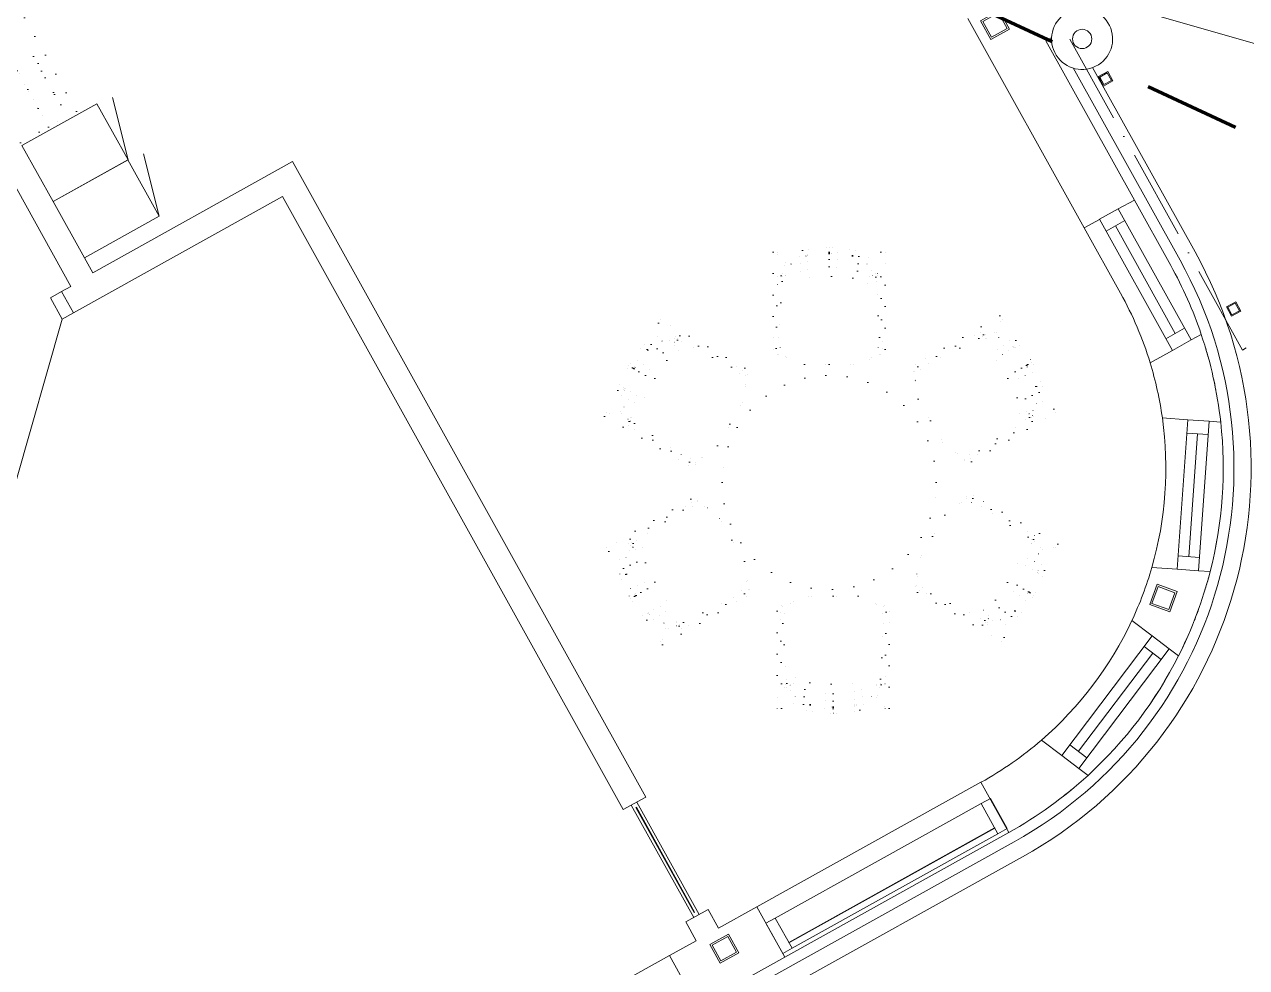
# Model space of a CAD drawing. Header units: millimetres. Extents: x -106764 to 80178, y -104573 to 57950.
# Drawn here: x -55281 to -49574, y -35946 to -31542 of the extents above; entities that cross this region are included whole.
import ezdxf

# ---------------------------------------------------------------- set-up
doc = ezdxf.new("R2010")
doc.units = ezdxf.units.MM
doc.header["$LTSCALE"] = 100
for name, pattern in [('1 Prickad', [1, 0, -1]), ('3 Punktstreckad', [6.2, 4.2, -1, 0, -1]), ('Brand EI 60', [10.5, 4.5, -3, 0, -3])]:
    doc.linetypes.add(name, pattern=pattern)
for name, color, linetype, lineweight in [('A-13G---EDN', 1, 'Continuous', 9), ('A-27C---E-N', 7, 'Continuous', 18), ('A-27C---EJN', 1, 'Continuous', 9), ('A-27D---E-N', 7, 'Continuous', 9), ('A-42D--BE-N', 1, 'Continuous', 9), ('A-42D--CE-E', 1, 'Continuous', 13), ('A-42D--CE-N', 1, 'Continuous', 9), ('A-42D--FE-N', 1, 'Continuous', 9), ('A-42E---E-N', 7, 'Continuous', 9), ('A-43----', 1, '3 Punktstreckad', 13), ('A-43CB--E-N', 3, 'Continuous', 18), ('A-46B--BE-N', 1, 'Continuous', 9), ('A-46B--CE-N', 1, '1 Prickad', 9), ('A-5-----E-N', 1, 'Continuous', 9), ('A-B-B-EI-60', 6, 'Brand EI 60', 100)]:
    doc.layers.add(name, color=color, linetype=linetype, lineweight=lineweight)

# ---------------------------------------------------------------- blocks, each defined once
blk = doc.blocks.new('Parytterdörr m fönster-rektangulärt_ABAKO - DD1310 bef-3217942-A-40_P0010')
at = {"layer": 'A-42D--CE-E'}
for p, q in [((-807.6, -134), (-178.3, -763.3)), ((382.4, -134), (170.2, -346.1))]:
    blk.add_line(p, q, dxfattribs=at)
for centre, radius, start, end in [((-807.6, -134), 890, 315, 360), ((382.4, -134), 300, 180, 225)]:
    blk.add_arc(centre, radius, start, end, dxfattribs=at)
at = {"layer": 'A-42D--CE-N'}
for p, q in [((-807.6, -34), (-867.6, -34)), ((-807.6, -134), (-807.6, -34)), ((382.4, -134), (382.4, -34)), ((382.4, -34), (442.4, -34)), ((7.4, -104), (-732.6, -104)), ((157.4, -104), (307.4, -104)), ((-807.6, -134), (-867.6, -134)), ((382.4, -134), (442.4, -134))]:
    blk.add_line(p, q, dxfattribs=at)
blk = doc.blocks.new('Pelare - Stål - VKR - VKR 100x100x8_0-3446802-A-40_P0010')
at = {"layer": 'A-27D---E-N'}
for p, q in [((50, 50), (-50, 50)), ((-50, 50), (-50, -50)), ((-42, -42), (-42, 42)), ((-42, 42), (42, 42)), ((42, 42), (42, -42)), ((50, -50), (50, 50)), ((-50, -50), (50, -50)), ((42, -42), (-42, -42))]:
    blk.add_line(p, q, dxfattribs=at)
blk = doc.blocks.new('Stuprör-enkelt rakt m uppsamlare - SR-8866052-A-40_P0010')
at = {"layer": 'A-5-----E-N'}
blk.add_circle((0, 75), 45, dxfattribs=at)
for start, end in [(360, 180), (180, 360)]:
    blk.add_arc((0, 75), 142.5, start, end, dxfattribs=at)
blk = doc.blocks.new('System Panel - 4150 GLAS - Säkerhetsglas _SG_-8082609-A-40_P0010')
at = {"layer": 'A-42D--FE-N'}
for p, q in [((-550, -49), (550, -49)), ((-550, -51), (-550, -49)), ((550, -51), (-550, -51)), ((550, -51), (550, -49))]:
    blk.add_line(p, q, dxfattribs=at)
blk = doc.blocks.new('Rectangular Mullion - 4150 STOMPROFIL-8049090-A-40_P0010')
at = {"layer": 'A-42D--FE-N'}
for p, q in [((-50813.3, -35180.6), (-51774.7, -35715)), ((-50735, -35321.3), (-51696.5, -35855.8))]:
    blk.add_line(p, q, dxfattribs=at)
blk = doc.blocks.new('Rectangular Mullion - 4150 STOMPROFIL-8049092-A-40_P0010')
at = {"layer": 'A-42D--FE-N'}
for p, q in [((0, 80.5), (-50, 80.5)), ((-50, 80.5), (-50, -80.5)), ((0, 80.5), (0, -80.5)), ((-50, -80.5), (0, -80.5))]:
    blk.add_line(p, q, dxfattribs=at)
blk = doc.blocks.new('Rectangular Mullion - 4150 STOMPROFIL-8049093-A-40_P0010')
at = {"layer": 'A-42D--FE-N'}
for p, q in [((0, 80.5), (-50, 80.5)), ((-50, 80.5), (-50, -80.5)), ((0, 80.5), (0, -80.5)), ((-50, -80.5), (0, -80.5))]:
    blk.add_line(p, q, dxfattribs=at)
blk = doc.blocks.new('Fönster_1-luft-fast_ABAKO - 700x2000-Nytt fasadparti-4255662-A-40_P0010')
at = {"layer": 'A-42D--BE-N'}
for p, q in [((-350, 80), (-350, -20)), ((350, 80), (-350, 80)), ((-287.5, -20), (-287.5, 80)), ((287.5, 80), (287.5, -20)), ((350, 80), (350, -20)), ((287.5, 30), (-287.5, 30)), ((-350, -20), (350, -20))]:
    blk.add_line(p, q, dxfattribs=at)
blk = doc.blocks.new('Scand bef sockel - Scand bef sockel-4258824-A-40_P0010')
at = {"layer": 'A-42E---E-N'}
for p, q in [((-49884.6, -32643.2), (-50383.5, -31745.7)), ((-50293.2, -31743.5), (-49814.7, -32604.4)), ((-50098.1, -32362.2), (-49928.3, -32667.5)), ((-50684.1, -35315.3), (-51730.7, -35897.1)), ((-57689.4, -39266.8), (-50659.8, -35359)), ((-50620.9, -35428.9), (-57594.3, -39305.4))]:
    blk.add_line(p, q, dxfattribs=at)
for radius, start, end in [(1997, 299.0697, 29.0697), (2077, 299.0697, 29.0697), (1947, 18.6873, 29.0697), (1947, 15.0991, 16.8837), (1947, 10.7755, 12.4122), (1947, 6.4542, 7.6597), (1947, 345.6088, 6.3291), (1947, 342.9151, 344.7915), (1947, 338.5593, 340.4541), (1947, 334.2157, 336.1087), (1947, 312.5119, 333.2319), (1947, 308.0697, 309.8468)]:
    blk.add_arc((-51630, -33613.5), radius, start, end, dxfattribs=at)
blk = doc.blocks.new('Table-LAMMHULTS-FUNK-Circular - d1000-5099468-A-40_P0010')
at = {"layer": 'A-46B--CE-N'}
for start, end in [(360, 180), (180, 360)]:
    blk.add_arc((0, 0), 500, start, end, dxfattribs=at)
blk = doc.blocks.new('Seating-LAMMHULTS-GRADE-Sledbased - Kulör 1-6381814-A-40_P0010')
at = {"layer": 'A-46B--CE-N'}
for p, q in [((-261.5, 308.2), (-261.5, -146.4)), ((-224, 197.7), (-241.5, 308.2)), ((-97, 321.1), (-124.6, 315.3)), ((0, 329.8), (-14.3, 329.8)), ((14.3, 329.8), (0, 329.8)), ((124.6, 315.3), (97, 321.1)), ((108.8, 291.9), (108.7, 291.7)), ((108.8, 292), (108.8, 292.1)), ((108.8, 292.1), (108.8, 292)), ((241.5, 308.2), (224, 197.7)), ((261.5, -146.4), (261.5, 308.2)), ((-241.4, 192.6), (-251.3, 262.9)), ((241.4, 192.6), (251.3, 262.9)), ((-247.3, -142.3), (-241.4, 192.6)), ((-241.4, 192.6), (-219.8, 171)), ((-218.5, 192.2), (-224, 197.7)), ((-219.8, 171), (-218.5, 192.2)), ((-217.6, 207.2), (-218.5, 192.2)), ((224, 197.7), (217.5, 191.2)), ((219.8, 171), (217.5, 191.2)), ((219.8, 171), (241.4, 192.6)), ((241.4, 192.6), (247.3, -142.3)), ((-219.8, 171), (-235.4, -89.6)), ((235.4, -89.6), (219.8, 171)), ((-235.4, -89.6), (-247.3, -142.3)), ((-228.4, -137.7), (-235.4, -89.6)), ((228.4, -137.7), (235.4, -89.6)), ((247.3, -142.3), (235.4, -89.6)), ((-235.2, -167.6), (-228.4, -137.7)), ((228.4, -137.7), (235.2, -167.6)), ((-115.6, -216.8), (0, -216.8)), ((0, -216.8), (115.6, -216.8))]:
    blk.add_line(p, q, dxfattribs=at)
at = {"layer": 'A-46B--CE-N', "flags": 128}
for points in [[(-108.8, 292.1), (-126.5, 287.3), (-141, 281.8), (-154.4, 275.1), (-165.5, 267.8), (-173.6, 260.7), (-179.1, 253)], [(-108.2, 289.1), (-125.8, 284.4), (-140.1, 278.9), (-153.3, 272.2), (-164.1, 265.1), (-171.8, 258.2), (-176.3, 251.8)], [(0, 303.3), (-58.7, 300), (-108.8, 292.1)], [(-108.8, 291.9), (-108.8, 292), (-108.8, 292.1)], [(-108.8, 292.1), (-108.8, 292), (-108.8, 291.9)], [(-108.7, 291.7), (-108.7, 291.4), (-108.6, 291), (-108.5, 290.6), (-108.4, 290.2), (-108.4, 289.9), (-108.3, 289.6), (-108.2, 289.3), (-108.2, 289.2), (-108.2, 289.1)], [(-108.2, 289.3), (-108.3, 289.6), (-108.3, 289.9), (-108.4, 290.2), (-108.5, 290.6), (-108.6, 291), (-108.7, 291.3), (-108.7, 291.6)], [(0, 300.3), (-58.5, 297), (-108.2, 289.1)], [(-108.2, 289.1), (-108.2, 289.2), (-108.2, 289.3)], [(108.8, 292.1), (50.7, 300.8), (0, 303.3)], [(108.2, 289.1), (50.2, 297.9), (0, 300.3)], [(108.2, 289.3), (108.3, 289.6), (108.3, 289.9), (108.4, 290.2), (108.5, 290.6), (108.6, 291), (108.7, 291.3), (108.7, 291.6), (108.8, 291.9)], [(108.7, 291.4), (108.6, 291), (108.5, 290.6), (108.4, 290.2), (108.3, 289.9), (108.3, 289.6), (108.2, 289.3), (108.2, 289.2), (108.2, 289.1)], [(108.2, 289.1), (108.2, 289.2), (108.2, 289.3)], [(176.3, 251.8), (173.7, 256.1), (168, 261.9), (158.9, 268.7), (146.7, 275.8), (132.1, 282.2), (120.1, 286.2), (108.2, 289.1)], [(179.1, 252.9), (176.5, 257.4), (171.1, 263.1), (162.5, 269.9), (150.7, 277.1), (136.5, 283.7), (122.7, 288.5), (108.8, 292.1)], [(-179.1, 252.9), (-195.3, 216.2), (-203.1, 200.4), (-203.4, 199.7)], [(-176.3, 251.9), (-192.7, 214.8), (-200.3, 199.2), (-200.6, 198.5)], [(-177.7, 251), (-178.1, 251), (-178.4, 251.2), (-178.7, 251.4), (-179, 251.7), (-179.1, 252), (-179.2, 252.4), (-179.2, 252.8), (-179, 253.1), (-178.8, 253.4), (-178.5, 253.6), (-178.2, 253.7)], [(-176.5, 253.1), (-176.3, 252.7), (-176.2, 252.4), (-176.3, 252), (-176.4, 251.7), (-176.6, 251.4), (-176.9, 251.1), (-177.3, 251), (-177.7, 251)], [(176.5, 253.1), (176.3, 252.7), (176.2, 252.4), (176.3, 252), (176.4, 251.7), (176.6, 251.4), (176.9, 251.2), (177.3, 251), (177.7, 251)], [(200.6, 198.5), (184.5, 230.7), (176.4, 251.7), (176.3, 251.9)], [(177.7, 251), (178.1, 251), (178.4, 251.2), (178.7, 251.4), (179, 251.7), (179.2, 252), (179.2, 252.4), (179.2, 252.7), (179, 253.1), (178.8, 253.4), (178.5, 253.6), (178.2, 253.7)], [(203.4, 199.7), (187.4, 231.7), (179.2, 252.7), (179.1, 252.9)]]:
    blk.add_lwpolyline(points, dxfattribs=at)
at = {"layer": 'A-46B--CE-N'}
for centre, radius, start, end in [((-251.5, 308.2), 10, 360, 180), ((-100.1, 200.1), 117.7, 102, 176.5761), ((-114, 206.9), 85, 106.9918, 170), ((0, -166.2), 475.1, 90, 106.9918), ((-14.3, -68.1), 397.9, 90, 102), ((0, -166.2), 475.1, 73.0082, 90), ((14.3, -68.1), 397.9, 78, 90), ((100.1, 200.1), 117.7, 355.6275, 78), ((114, 206.9), 85, 10, 73.0082), ((251.5, 308.2), 10, 0, 180), ((8.1, 173.8), 228.2, 161.0417, 171.5861), ((-114, 181.9), 75, 106.9918, 171.9042), ((0, -191.2), 465.1, 90, 106.9918), ((0, -216.2), 455.1, 90, 106.9918), ((0, -191.2), 465.1, 73.0082, 90), ((0, -216.2), 455.1, 73.0082, 90), ((114, 181.9), 75, 8.0958, 73.0082), ((47.3, 187.3), 171.5, 6.6642, 20.708), ((-114, 156.9), 65, 106.9918, 175.5471), ((0, -666), 860, 82.6515, 97.2757), ((114, 156.9), 65, 4.4529, 73.0082), ((-236.1, -146.4), 25.4, 180, 258.9522), ((-240, -166.5), 5, 258.9522, 347.2721), ((-115.6, -96.8), 120, 199.9321, 227.0606), ((115.6, -96.8), 120, 313.3894, 340.0679), ((240, -166.5), 5, 192.7279, 281.0478), ((236.1, -146.4), 25.4, 281.0478, 360), ((-90.9, -69.3), 156.8, 224.4134, 231.7369), ((-115.6, -96.8), 120, 227.0606, 270), ((115.6, -96.8), 120, 270, 313.3894), ((90.9, -69.3), 156.8, 308.2631, 315.5866)]:
    blk.add_arc(centre, radius, start, end, dxfattribs=at)
for centre, major_axis, ratio, start_param, end_param in [((-202, 199.1), (-1.38, 0.6), 0.955378, 5.137669, 8.279262), ((-202, 199.1), (-1.38, 0.6), 0.955378, 1.996077, 5.137669), ((202, 199.1), (1.38, 0.59), 0.954608, 1.149319, 4.290911), ((202, 199.1), (1.38, 0.59), 0.954608, 4.290911, 7.432504)]:
    blk.add_ellipse(centre, major_axis=major_axis, ratio=ratio, start_param=start_param, end_param=end_param, dxfattribs=at)
blk = doc.blocks.new('Seating-LAMMHULTS-GRADE-Sledbased - Kulör 1-V17-A-40_P0010')
at = {"layer": 'A-46B--CE-N'}
for p, q in [((-261.5, 308.2), (-261.5, -146.4)), ((-224, 197.7), (-241.5, 308.2)), ((-97, 321.1), (-124.6, 315.3)), ((0, 329.8), (-14.3, 329.8)), ((14.3, 329.8), (0, 329.8)), ((124.6, 315.3), (97, 321.1)), ((241.5, 308.2), (224, 197.7)), ((261.5, -146.4), (261.5, 308.2)), ((-241.4, 192.6), (-251.3, 262.9)), ((241.4, 192.6), (251.3, 262.9)), ((-247.3, -142.3), (-241.4, 192.6)), ((-241.4, 192.6), (-219.8, 171)), ((-218.5, 192.2), (-224, 197.7)), ((-219.8, 171), (-218.5, 192.2)), ((-217.6, 207.2), (-218.5, 192.2)), ((224, 197.7), (217.5, 191.2)), ((219.8, 171), (217.5, 191.2)), ((219.8, 171), (241.4, 192.6)), ((241.4, 192.6), (247.3, -142.3)), ((-219.8, 171), (-235.4, -89.6)), ((235.4, -89.6), (219.8, 171)), ((-235.4, -89.6), (-247.3, -142.3)), ((-228.4, -137.7), (-235.4, -89.6)), ((228.4, -137.7), (235.4, -89.6)), ((247.3, -142.3), (235.4, -89.6)), ((-235.2, -167.6), (-228.4, -137.7)), ((228.4, -137.7), (235.2, -167.6)), ((-115.6, -216.8), (0, -216.8)), ((0, -216.8), (115.6, -216.8))]:
    blk.add_line(p, q, dxfattribs=at)
at = {"layer": 'A-46B--CE-N', "flags": 128}
for points in [[(-108.8, 292.1), (-126.5, 287.3), (-141, 281.8), (-154.4, 275.1), (-165.5, 267.8), (-173.6, 260.7), (-179.1, 253)], [(-108.2, 289.1), (-125.8, 284.4), (-140.1, 278.9), (-153.3, 272.2), (-164.1, 265.1), (-171.8, 258.2), (-176.3, 251.8)], [(0, 303.3), (-58.7, 300), (-108.8, 292.1)], [(-108.2, 289.3), (-108.3, 289.6), (-108.3, 289.9), (-108.4, 290.2), (-108.5, 290.6), (-108.6, 291), (-108.7, 291.3), (-108.7, 291.6), (-108.8, 291.9), (-108.8, 292), (-108.8, 292.1)], [(-108.8, 292.1), (-108.8, 292), (-108.8, 291.9)], [(-108.8, 291.9), (-108.7, 291.7), (-108.7, 291.4), (-108.6, 291), (-108.5, 290.6), (-108.4, 290.2), (-108.4, 289.9), (-108.3, 289.6), (-108.2, 289.3), (-108.2, 289.2), (-108.2, 289.1)], [(0, 300.3), (-58.5, 297), (-108.2, 289.1)], [(-108.2, 289.1), (-108.2, 289.2), (-108.2, 289.3)], [(108.8, 292.1), (50.7, 300.8), (0, 303.3)], [(108.2, 289.1), (50.2, 297.9), (0, 300.3)], [(108.7, 291.7), (108.7, 291.4), (108.6, 291), (108.5, 290.6), (108.4, 290.2), (108.3, 289.9), (108.3, 289.6), (108.2, 289.3), (108.2, 289.2), (108.2, 289.1)], [(108.2, 289.3), (108.3, 289.6), (108.3, 289.9), (108.4, 290.2), (108.5, 290.6), (108.6, 291), (108.7, 291.3), (108.7, 291.6)], [(108.2, 289.1), (108.2, 289.2), (108.2, 289.3)], [(176.3, 251.8), (173.7, 256.1), (168, 261.9), (158.9, 268.7), (146.7, 275.8), (132.1, 282.2), (120.1, 286.2), (108.2, 289.1)], [(179.1, 252.9), (176.5, 257.4), (171.1, 263.1), (162.5, 269.9), (150.7, 277.1), (136.5, 283.7), (122.7, 288.5), (108.8, 292.1)], [(108.8, 291.9), (108.8, 292), (108.8, 292.1)], [(108.8, 292.1), (108.8, 292), (108.8, 291.9)], [(-179.1, 252.9), (-195.3, 216.2), (-203.1, 200.4), (-203.4, 199.7)], [(-176.3, 251.9), (-192.7, 214.8), (-200.3, 199.2), (-200.6, 198.5)], [(-178.7, 251.4), (-179, 251.7), (-179.1, 252), (-179.2, 252.4), (-179.2, 252.8), (-179, 253.1), (-178.8, 253.4), (-178.5, 253.6), (-178.2, 253.7)], [(-177.7, 251), (-178.1, 251), (-178.4, 251.2)], [(-176.5, 253.1), (-176.3, 252.7), (-176.2, 252.4), (-176.3, 252), (-176.4, 251.7), (-176.6, 251.4), (-176.9, 251.1), (-177.3, 251), (-177.7, 251)], [(176.5, 253.1), (176.3, 252.7), (176.2, 252.4), (176.3, 252), (176.4, 251.7), (176.6, 251.4), (176.9, 251.2), (177.3, 251), (177.7, 251)], [(200.6, 198.5), (184.5, 230.7), (176.4, 251.7), (176.3, 251.9)], [(177.7, 251), (178.1, 251), (178.4, 251.2), (178.7, 251.4), (179, 251.7), (179.2, 252), (179.2, 252.4), (179.2, 252.7), (179, 253.1), (178.8, 253.4), (178.5, 253.6), (178.2, 253.7)], [(203.4, 199.7), (187.4, 231.7), (179.2, 252.7), (179.1, 252.9)]]:
    blk.add_lwpolyline(points, dxfattribs=at)
at = {"layer": 'A-46B--CE-N'}
for centre, radius, start, end in [((-251.5, 308.2), 10, 360, 180), ((-100.1, 200.1), 117.7, 102, 176.5761), ((-114, 206.9), 85, 106.9918, 170), ((0, -166.2), 475.1, 90, 106.9918), ((-14.3, -68.1), 397.9, 90, 102), ((0, -166.2), 475.1, 73.0082, 90), ((14.3, -68.1), 397.9, 78, 90), ((100.1, 200.1), 117.7, 355.6275, 78), ((114, 206.9), 85, 10, 73.0082), ((251.5, 308.2), 10, 0, 180), ((8.1, 173.8), 228.2, 161.0417, 171.5861), ((-114, 181.9), 75, 106.9918, 171.9042), ((0, -191.2), 465.1, 90, 106.9918), ((0, -216.2), 455.1, 90, 106.9918), ((0, -191.2), 465.1, 73.0082, 90), ((0, -216.2), 455.1, 73.0082, 90), ((114, 181.9), 75, 8.0958, 73.0082), ((47.3, 187.3), 171.5, 6.6642, 20.708), ((-114, 156.9), 65, 106.9918, 175.5471), ((0, -666), 860, 82.6515, 97.2757), ((114, 156.9), 65, 4.4529, 73.0082), ((-236.1, -146.4), 25.4, 180, 258.9522), ((-240, -166.5), 5, 258.9522, 347.2721), ((-115.6, -96.8), 120, 199.9321, 227.0606), ((115.6, -96.8), 120, 313.3894, 340.0679), ((240, -166.5), 5, 192.7279, 281.0478), ((236.1, -146.4), 25.4, 281.0478, 360), ((-90.9, -69.3), 156.8, 224.4134, 231.7369), ((-115.6, -96.8), 120, 227.0606, 270), ((115.6, -96.8), 120, 270, 313.3894), ((90.9, -69.3), 156.8, 308.2631, 315.5866)]:
    blk.add_arc(centre, radius, start, end, dxfattribs=at)
for centre, major_axis, ratio, start_param, end_param in [((-202, 199.1), (-1.38, 0.6), 0.955378, 5.137669, 8.279262), ((-202, 199.1), (-1.38, 0.6), 0.955378, 1.996077, 5.137669), ((202, 199.1), (1.38, 0.59), 0.954608, 1.149319, 4.290911), ((202, 199.1), (1.38, 0.59), 0.954608, 4.290911, 7.432504)]:
    blk.add_ellipse(centre, major_axis=major_axis, ratio=ratio, start_param=start_param, end_param=end_param, dxfattribs=at)
blk = doc.blocks.new('Seating-LAMMHULTS-GRADE-Sledbased - Kulör 1-V18-A-40_P0010')
at = {"layer": 'A-46B--CE-N'}
for p, q in [((-261.5, 308.2), (-261.5, -146.4)), ((-224, 197.7), (-241.5, 308.2)), ((-97, 321.1), (-124.6, 315.3)), ((-108.8, 292), (-108.8, 292.1)), ((-108.8, 292.1), (-108.8, 292)), ((-108.8, 291.9), (-108.7, 291.7)), ((0, 329.8), (-14.3, 329.8)), ((14.3, 329.8), (0, 329.8)), ((124.6, 315.3), (97, 321.1)), ((241.5, 308.2), (224, 197.7)), ((261.5, -146.4), (261.5, 308.2)), ((-241.4, 192.6), (-251.3, 262.9)), ((241.4, 192.6), (251.3, 262.9)), ((-247.3, -142.3), (-241.4, 192.6)), ((-241.4, 192.6), (-219.8, 171)), ((-218.5, 192.2), (-224, 197.7)), ((-219.8, 171), (-218.5, 192.2)), ((-217.6, 207.2), (-218.5, 192.2)), ((224, 197.7), (217.5, 191.2)), ((219.8, 171), (217.5, 191.2)), ((219.8, 171), (241.4, 192.6)), ((241.4, 192.6), (247.3, -142.3)), ((-219.8, 171), (-235.4, -89.6)), ((235.4, -89.6), (219.8, 171)), ((-235.4, -89.6), (-247.3, -142.3)), ((-228.4, -137.7), (-235.4, -89.6)), ((228.4, -137.7), (235.4, -89.6)), ((247.3, -142.3), (235.4, -89.6)), ((-235.2, -167.6), (-228.4, -137.7)), ((228.4, -137.7), (235.2, -167.6)), ((-115.6, -216.8), (0, -216.8)), ((0, -216.8), (115.6, -216.8))]:
    blk.add_line(p, q, dxfattribs=at)
at = {"layer": 'A-46B--CE-N', "flags": 128}
for points in [[(-108.8, 292.1), (-126.5, 287.3), (-141, 281.8), (-154.4, 275.1), (-165.5, 267.8), (-173.6, 260.7), (-179.1, 253)], [(-108.2, 289.1), (-125.8, 284.4), (-140.1, 278.9), (-153.3, 272.2), (-164.1, 265.1), (-171.8, 258.2), (-176.3, 251.8)], [(0, 303.3), (-58.7, 300), (-108.8, 292.1)], [(-108.2, 289.3), (-108.3, 289.6), (-108.3, 289.9), (-108.4, 290.2), (-108.5, 290.6), (-108.6, 291), (-108.7, 291.3), (-108.7, 291.6), (-108.8, 291.9)], [(-108.7, 291.4), (-108.6, 291), (-108.5, 290.6), (-108.4, 290.2), (-108.4, 289.9), (-108.3, 289.6), (-108.2, 289.3), (-108.2, 289.2), (-108.2, 289.1)], [(0, 300.3), (-58.5, 297), (-108.2, 289.1)], [(-108.2, 289.1), (-108.2, 289.2), (-108.2, 289.3)], [(108.8, 292.1), (50.7, 300.8), (0, 303.3)], [(108.2, 289.1), (50.2, 297.9), (0, 300.3)], [(108.2, 289.3), (108.3, 289.6), (108.3, 289.9), (108.4, 290.2), (108.5, 290.6), (108.6, 291), (108.7, 291.3), (108.7, 291.6), (108.8, 291.9), (108.8, 292), (108.8, 292.1)], [(108.8, 291.9), (108.7, 291.7), (108.7, 291.4), (108.6, 291), (108.5, 290.6), (108.4, 290.2), (108.3, 289.9), (108.3, 289.6), (108.2, 289.3), (108.2, 289.2), (108.2, 289.1)], [(108.2, 289.1), (108.2, 289.2), (108.2, 289.3)], [(176.3, 251.8), (173.7, 256.1), (168, 261.9), (158.9, 268.7), (146.7, 275.8), (132.1, 282.2), (120.1, 286.2), (108.2, 289.1)], [(179.1, 252.9), (176.5, 257.4), (171.1, 263.1), (162.5, 269.9), (150.7, 277.1), (136.5, 283.7), (122.7, 288.5), (108.8, 292.1)], [(108.8, 292.1), (108.8, 292), (108.8, 291.9)], [(-179.1, 252.9), (-195.3, 216.2), (-203.1, 200.4), (-203.4, 199.7)], [(-176.3, 251.9), (-192.7, 214.8), (-200.3, 199.2), (-200.6, 198.5)], [(-177.7, 251), (-178.1, 251), (-178.4, 251.2), (-178.7, 251.4), (-179, 251.7), (-179.1, 252), (-179.2, 252.4), (-179.2, 252.8), (-179, 253.1), (-178.8, 253.4), (-178.5, 253.6), (-178.2, 253.7)], [(-176.5, 253.1), (-176.3, 252.7), (-176.2, 252.4), (-176.3, 252), (-176.4, 251.7), (-176.6, 251.4), (-176.9, 251.1), (-177.3, 251), (-177.7, 251)], [(176.5, 253.1), (176.3, 252.7), (176.2, 252.4), (176.3, 252), (176.4, 251.7), (176.6, 251.4), (176.9, 251.2), (177.3, 251), (177.7, 251)], [(200.6, 198.5), (184.5, 230.7), (176.4, 251.7), (176.3, 251.9)], [(177.7, 251), (178.1, 251), (178.4, 251.2)], [(178.7, 251.4), (179, 251.7), (179.2, 252), (179.2, 252.4), (179.2, 252.7), (179, 253.1), (178.8, 253.4), (178.5, 253.6), (178.2, 253.7)], [(203.4, 199.7), (187.4, 231.7), (179.2, 252.7), (179.1, 252.9)]]:
    blk.add_lwpolyline(points, dxfattribs=at)
at = {"layer": 'A-46B--CE-N'}
for centre, radius, start, end in [((-251.5, 308.2), 10, 360, 180), ((-100.1, 200.1), 117.7, 102, 176.5761), ((-114, 206.9), 85, 106.9918, 170), ((0, -166.2), 475.1, 90, 106.9918), ((-14.3, -68.1), 397.9, 90, 102), ((0, -166.2), 475.1, 73.0082, 90), ((14.3, -68.1), 397.9, 78, 90), ((100.1, 200.1), 117.7, 355.6275, 78), ((114, 206.9), 85, 10, 73.0082), ((251.5, 308.2), 10, 0, 180), ((8.1, 173.8), 228.2, 161.0417, 171.5861), ((-114, 181.9), 75, 106.9918, 171.9042), ((0, -191.2), 465.1, 90, 106.9918), ((0, -216.2), 455.1, 90, 106.9918), ((0, -191.2), 465.1, 73.0082, 90), ((0, -216.2), 455.1, 73.0082, 90), ((114, 181.9), 75, 8.0958, 73.0082), ((47.3, 187.3), 171.5, 6.6642, 20.708), ((-114, 156.9), 65, 106.9918, 175.5471), ((0, -666), 860, 82.6515, 97.2757), ((114, 156.9), 65, 4.4529, 73.0082), ((-236.1, -146.4), 25.4, 180, 258.9522), ((-240, -166.5), 5, 258.9522, 347.2721), ((-115.6, -96.8), 120, 199.9321, 227.0606), ((115.6, -96.8), 120, 313.3894, 340.0679), ((240, -166.5), 5, 192.7279, 281.0478), ((236.1, -146.4), 25.4, 281.0478, 360), ((-90.9, -69.3), 156.8, 224.4134, 231.7369), ((-115.6, -96.8), 120, 227.0606, 270), ((115.6, -96.8), 120, 270, 313.3894), ((90.9, -69.3), 156.8, 308.2631, 315.5866)]:
    blk.add_arc(centre, radius, start, end, dxfattribs=at)
for centre, major_axis, ratio, start_param, end_param in [((-202, 199.1), (-1.38, 0.6), 0.955378, 5.137669, 8.279262), ((-202, 199.1), (-1.38, 0.6), 0.955378, 1.996077, 5.137669), ((202, 199.1), (1.38, 0.59), 0.954608, 1.149319, 4.290911), ((202, 199.1), (1.38, 0.59), 0.954608, 4.290911, 7.432504)]:
    blk.add_ellipse(centre, major_axis=major_axis, ratio=ratio, start_param=start_param, end_param=end_param, dxfattribs=at)
blk = doc.blocks.new('System Panel - Partiglas_ tunnt - SG _SÄK_GLAS_-8931375-A-40_P0010')
at = {"layer": 'A-42D--FE-N'}
for p, q in [((-280, 1), (280, 1)), ((-280, -1), (-280, 1)), ((280, -1), (280, 1)), ((280, -1), (-280, -1))]:
    blk.add_line(p, q, dxfattribs=at)
blk = doc.blocks.new('Inredning - Hatthylla 2 non host - Inredning - Hatthylla 2 non host-8338296-A-40_P0010')
at = {"layer": 'A-46B--CE-N'}
for p, q in [((-600, 0), (-600, -300)), ((-536.8, -251.8), (-536.8, -51.8)), ((-480, -248.8), (-514.7, -51.8)), ((-470, -248.8), (-435.3, -51.8)), ((-391.2, -248.8), (-425.9, -51.8)), ((-356.2, -248.8), (-390.9, -51.8)), ((-316.8, -251.8), (-316.8, -51.8)), ((-277.4, -248.8), (-242.6, -51.8)), ((600, -300), (600, 0)), ((-600, -150), (600, -150)), ((-600, -300), (600, -300))]:
    blk.add_line(p, q, dxfattribs=at)
blk = doc.blocks.new('Skåp Pausrum - b300 h1900 d400-7183096-A-40_P0010')
at = {"layer": 'A-13G---EDN'}
blk.add_line((-105.3, -400), (184.5, -477.6), dxfattribs=at)
at = {"layer": 'A-46B--BE-N'}
for p, q in [((194.7, 0), (-105.3, 0)), ((-105.3, 0), (-105.3, -400)), ((194.7, -400), (194.7, 0)), ((-105.3, -400), (194.7, -400))]:
    blk.add_line(p, q, dxfattribs=at)
blk = doc.blocks.new('Rectangular Mullion - 30 mm rektangulär spröjs-8931374-A-40_P0010')
at = {"layer": 'A-42D--FE-N'}
for p, q in [((-52155.8, -35712.4), (-52447.4, -35188)), ((-52129.6, -35697.8), (-52421.1, -35173.4))]:
    blk.add_line(p, q, dxfattribs=at)
blk = doc.blocks.new('Innerdörr standard - D90_Bef-9258540-A-40_P0010')
at = {"layer": 'A-42D--CE-E'}
blk.add_line((382.4, -56.8), (-176.3, -615.4), dxfattribs=at)
blk.add_arc((382.4, -56.8), 790, 180, 225, dxfattribs=at)
at = {"layer": 'A-42D--CE-N'}
for p, q in [((-407.6, 56.7), (-467.6, 56.7)), ((-407.6, -56.8), (-407.6, 56.7)), ((382.4, -56.8), (382.4, 56.7)), ((442.4, 56.7), (382.4, 56.7)), ((-407.6, -56.8), (-467.6, -56.8)), ((382.4, -56.8), (442.4, -56.8))]:
    blk.add_line(p, q, dxfattribs=at)

msp = doc.modelspace()

# ---------------------------------------------------------------- linework, layer by layer
at = {"layer": 'A-27C---E-N'}
for p, q in [((-50332.3, -32492.4), (-50875.8, -31514.7)), ((-50511.4, -31618.7), (-50483.3, -31603.1)), ((-50511.4, -31618.7), (-50098.1, -32362.2)), ((-50098.1, -32362.2), (-50172.9, -32403.8)), ((-50260.3, -32452.4), (-50332.3, -32492.4)), ((-49833, -33015.7), (-49785.8, -32989.5)), ((-50024.6, -33122.1), (-49920.4, -33064.3)), ((-49967.4, -33379.8), (-49848.5, -33388.1)), ((-49748.8, -33395.2), (-49694.9, -33398.9)), ((-50016.6, -34078), (-49897.7, -34086.4)), ((-49797.9, -34093.4), (-49744.1, -34097.2)), ((-50109.6, -34325.8), (-50014.6, -34397.7)), ((-49934.9, -34458.1), (-49891.8, -34490.7)), ((-50532.1, -34883.8), (-50437.1, -34955.8)), ((-50357.4, -35016.1), (-50314.4, -35048.7)), ((-50814.3, -35081), (-50684.1, -35315.3)), ((-52039.5, -35762.1), (-51860.9, -35662.9)), ((-51860.9, -35662.9), (-51730.7, -35897.1)), ((-52269.5, -35890), (-52144.4, -35820.4)), ((-52269.5, -35890), (-52139.3, -36124.2)), ((-51730.7, -35897.1), (-52139.3, -36124.2))]:
    msp.add_line(p, q, dxfattribs=at)
for radius, start, end in [(1947, 6.3277, 18.6946), (1679, 8.0037, 17.0186), (1679, 334.9003, 343.9397), (1947, 333.2243, 345.6157), (1679, 299.0697, 310.8364), (1947, 299.0697, 312.5123)]:
    msp.add_arc((-51630, -33613.5), radius, start, end, dxfattribs=at)
at = {"layer": 'A-27C---EJN'}
for p, q in [((-50098.1, -32362.2), (-49928.3, -32667.5)), ((-50162.6, -32797.8), (-50332.3, -32492.4)), ((-51860.9, -35662.9), (-50814.3, -35081)), ((-50684.1, -35315.3), (-51730.7, -35897.1)), ((-54734.3, -37260.2), (-52269.5, -35890))]:
    msp.add_line(p, q, dxfattribs=at)
for radius, start, end in [(1947, 18.6946, 29.0697), (1679, 17.0186, 29.0697), (1679, 343.9397, 8.0037), (1947, 345.6157, 6.3277), (1679, 310.8364, 334.9003), (1947, 312.5123, 333.2243)]:
    msp.add_arc((-51630, -33613.5), radius, start, end, dxfattribs=at)
at = {"layer": 'A-27D---E-N'}
for p, q in [((-50266.1, -31786.2), (-50222.4, -31762)), ((-50241.8, -31829.9), (-50266.1, -31786.2)), ((-50259.3, -31788.2), (-50224.3, -31768.8)), ((-50204.9, -31803.7), (-50224.3, -31768.8)), ((-50198.1, -31805.7), (-50222.4, -31762)), ((-50259.3, -31788.2), (-50239.8, -31823.1)), ((-50198.1, -31805.7), (-50241.8, -31829.9)), ((-50239.8, -31823.1), (-50204.9, -31803.7)), ((-49668.4, -32861.3), (-49624.7, -32837)), ((-49644.1, -32905), (-49668.4, -32861.3)), ((-49661.6, -32863.2), (-49626.7, -32843.8)), ((-49661.6, -32863.2), (-49642.2, -32898.2)), ((-49607.2, -32878.8), (-49626.7, -32843.8)), ((-49600.4, -32880.7), (-49624.7, -32837)), ((-49600.4, -32880.7), (-49644.1, -32905)), ((-49642.2, -32898.2), (-49607.2, -32878.8))]:
    msp.add_line(p, q, dxfattribs=at)
at = {"layer": 'A-43----'}
for p, q in [((-46865.6, -31546.6), (-49592.5, -33062.5)), ((-49592.5, -33062.5), (-50422.6, -31569.3))]:
    msp.add_line(p, q, dxfattribs=at)
at = {"layer": 'A-43CB--E-N'}
for p, q in [((-55064.1, -32765.7), (-56053.1, -30986.7)), ((-54962.4, -32701.6), (-54029.5, -32182.4)), ((-52379.6, -35150.3), (-54029.5, -32182.4)), ((-55052.6, -32889.2), (-54076.1, -32345.6)), ((-54076.1, -32345.6), (-52484.5, -35208.6)), ((-55001.3, -32631.7), (-54962.4, -32701.6)), ((-55064.1, -32765.7), (-55107.8, -32790)), ((-55107.8, -32790), (-55052.6, -32889.2)), ((-52379.6, -35150.3), (-52484.5, -35208.6)), ((-52088.1, -35674.7), (-52193, -35733)), ((-52039.5, -35762.1), (-52088.1, -35674.7)), ((-52193, -35733), (-52144.4, -35820.4))]:
    msp.add_line(p, q, dxfattribs=at)
at = {"layer": 'A-B-B-EI-60'}
for p, q in [((-50482.6, -31623.9), (-50803.3, -31474.3)), ((-49625.1, -32023.8), (-50260.9, -31727.3))]:
    msp.add_line(p, q, dxfattribs=at)

# ---------------------------------------------------------------- block references
at = {"layer": 'A-27D---E-N'}
for p, rotation in [((-50749.2, -31544.9), 29.06974655944154), ((-49962.1, -34220.6), 69.9999999999985), ((-52013.1, -35857.3), 29.06974655944154)]:
    msp.add_blockref('Pelare - Stål - VKR - VKR 100x100x8_0-3446802-A-40_P0010', p, dxfattribs=dict(at, rotation=rotation))
at = {"layer": 'A-42D--BE-N'}
for p, rotation in [((-50072.9, -32748.6), 299.0505997664547), ((-49853.2, -33738.7), 265.9716947597684), ((-50209.9, -34688.8), 232.8683195301909)]:
    msp.add_blockref('Fönster_1-luft-fast_ABAKO - 700x2000-Nytt fasadparti-4255662-A-40_P0010', p, dxfattribs=dict(at, rotation=rotation))
at = {"layer": 'A-42D--CE-N'}
for name, p, rotation in [('Parytterdörr m fönster-rektangulärt_ABAKO - DD1310 bef-3217942-A-40_P0010', (-49555.9, -30934.3), 29.06971392296248), ('Innerdörr standard - D90_Bef-9258540-A-40_P0010', (-55466.7, -33054.7), 29.10236731572851)]:
    msp.add_blockref(name, p, dxfattribs=dict(at, rotation=rotation))
at = {"layer": 'A-42D--FE-N'}
for name in ['Rectangular Mullion - 30 mm rektangulär spröjs-8931374-A-40_P0010', 'Rectangular Mullion - 4150 STOMPROFIL-8049090-A-40_P0010']:
    msp.add_blockref(name, (0, 0), dxfattribs=at)
for name, p, rotation in [('System Panel - Partiglas_ tunnt - SG _SÄK_GLAS_-8931375-A-40_P0010', (-52288.5, -35442.9), 299.069746559443), ('System Panel - 4150 GLAS - Säkerhetsglas _SG_-8082609-A-40_P0010', (-51254.9, -35518.2), 29.06974655944279), ('Rectangular Mullion - 4150 STOMPROFIL-8049093-A-40_P0010', (-51779.3, -35809.7), 209.0697465594428)]:
    msp.add_blockref(name, p, dxfattribs=dict(at, rotation=rotation))
at = {"layer": 'A-42D--FE-N', "extrusion": (0, 0, -1), "rotation": 150.9302534405572}
msp.add_blockref('Rectangular Mullion - 4150 STOMPROFIL-8049092-A-40_P0010', (50730.5, -35226.7), dxfattribs=at)
at = {"layer": 'A-42E---E-N'}
msp.add_blockref('Scand bef sockel - Scand bef sockel-4258824-A-40_P0010', (0, 0), dxfattribs=at)
at = {"layer": 'A-46B--BE-N', "rotation": 119.0697465594411}
for p in [(-55198.2, -32277.4), (-55052.5, -32539.7)]:
    msp.add_blockref('Skåp Pausrum - b300 h1900 d400-7183096-A-40_P0010', p, dxfattribs=at)
at = {"layer": 'A-46B--CE-N'}
for name, p, rotation in [('Inredning - Hatthylla 2 non host - Inredning - Hatthylla 2 non host-8338296-A-40_P0010', (-55591.3, -31570.2), 119.0697465594417), ('Seating-LAMMHULTS-GRADE-Sledbased - Kulör 1-V18-A-40_P0010', (-52174.4, -33300.9), 59.99999999999994), ('Seating-LAMMHULTS-GRADE-Sledbased - Kulör 1-V17-A-40_P0010', (-50862.2, -33284.2), 299.9999999999994), ('Seating-LAMMHULTS-GRADE-Sledbased - Kulör 1-V17-A-40_P0010', (-52164.7, -34058.5), 119.9999999999999), ('Seating-LAMMHULTS-GRADE-Sledbased - Kulör 1-V18-A-40_P0010', (-50852.6, -34041.7), 239.9999999999997), ('Seating-LAMMHULTS-GRADE-Sledbased - Kulör 1-6381814-A-40_P0010', (-51503.8, -34428.9), 180)]:
    msp.add_blockref(name, p, dxfattribs=dict(at, rotation=rotation))
for name, p in [('Seating-LAMMHULTS-GRADE-Sledbased - Kulör 1-6381814-A-40_P0010', (-51523.1, -32913.8)), ('Table-LAMMHULTS-FUNK-Circular - d1000-5099468-A-40_P0010', (-51523.1, -33681))]:
    msp.add_blockref(name, p, dxfattribs=at)
at = {"layer": 'A-5-----E-N', "rotation": 206.3376331214012}
msp.add_blockref('Stuprör-enkelt rakt m uppsamlare - SR-8866052-A-40_P0010', (-50375.2, -31543), dxfattribs=at)

doc.saveas('drawing.dxf')
